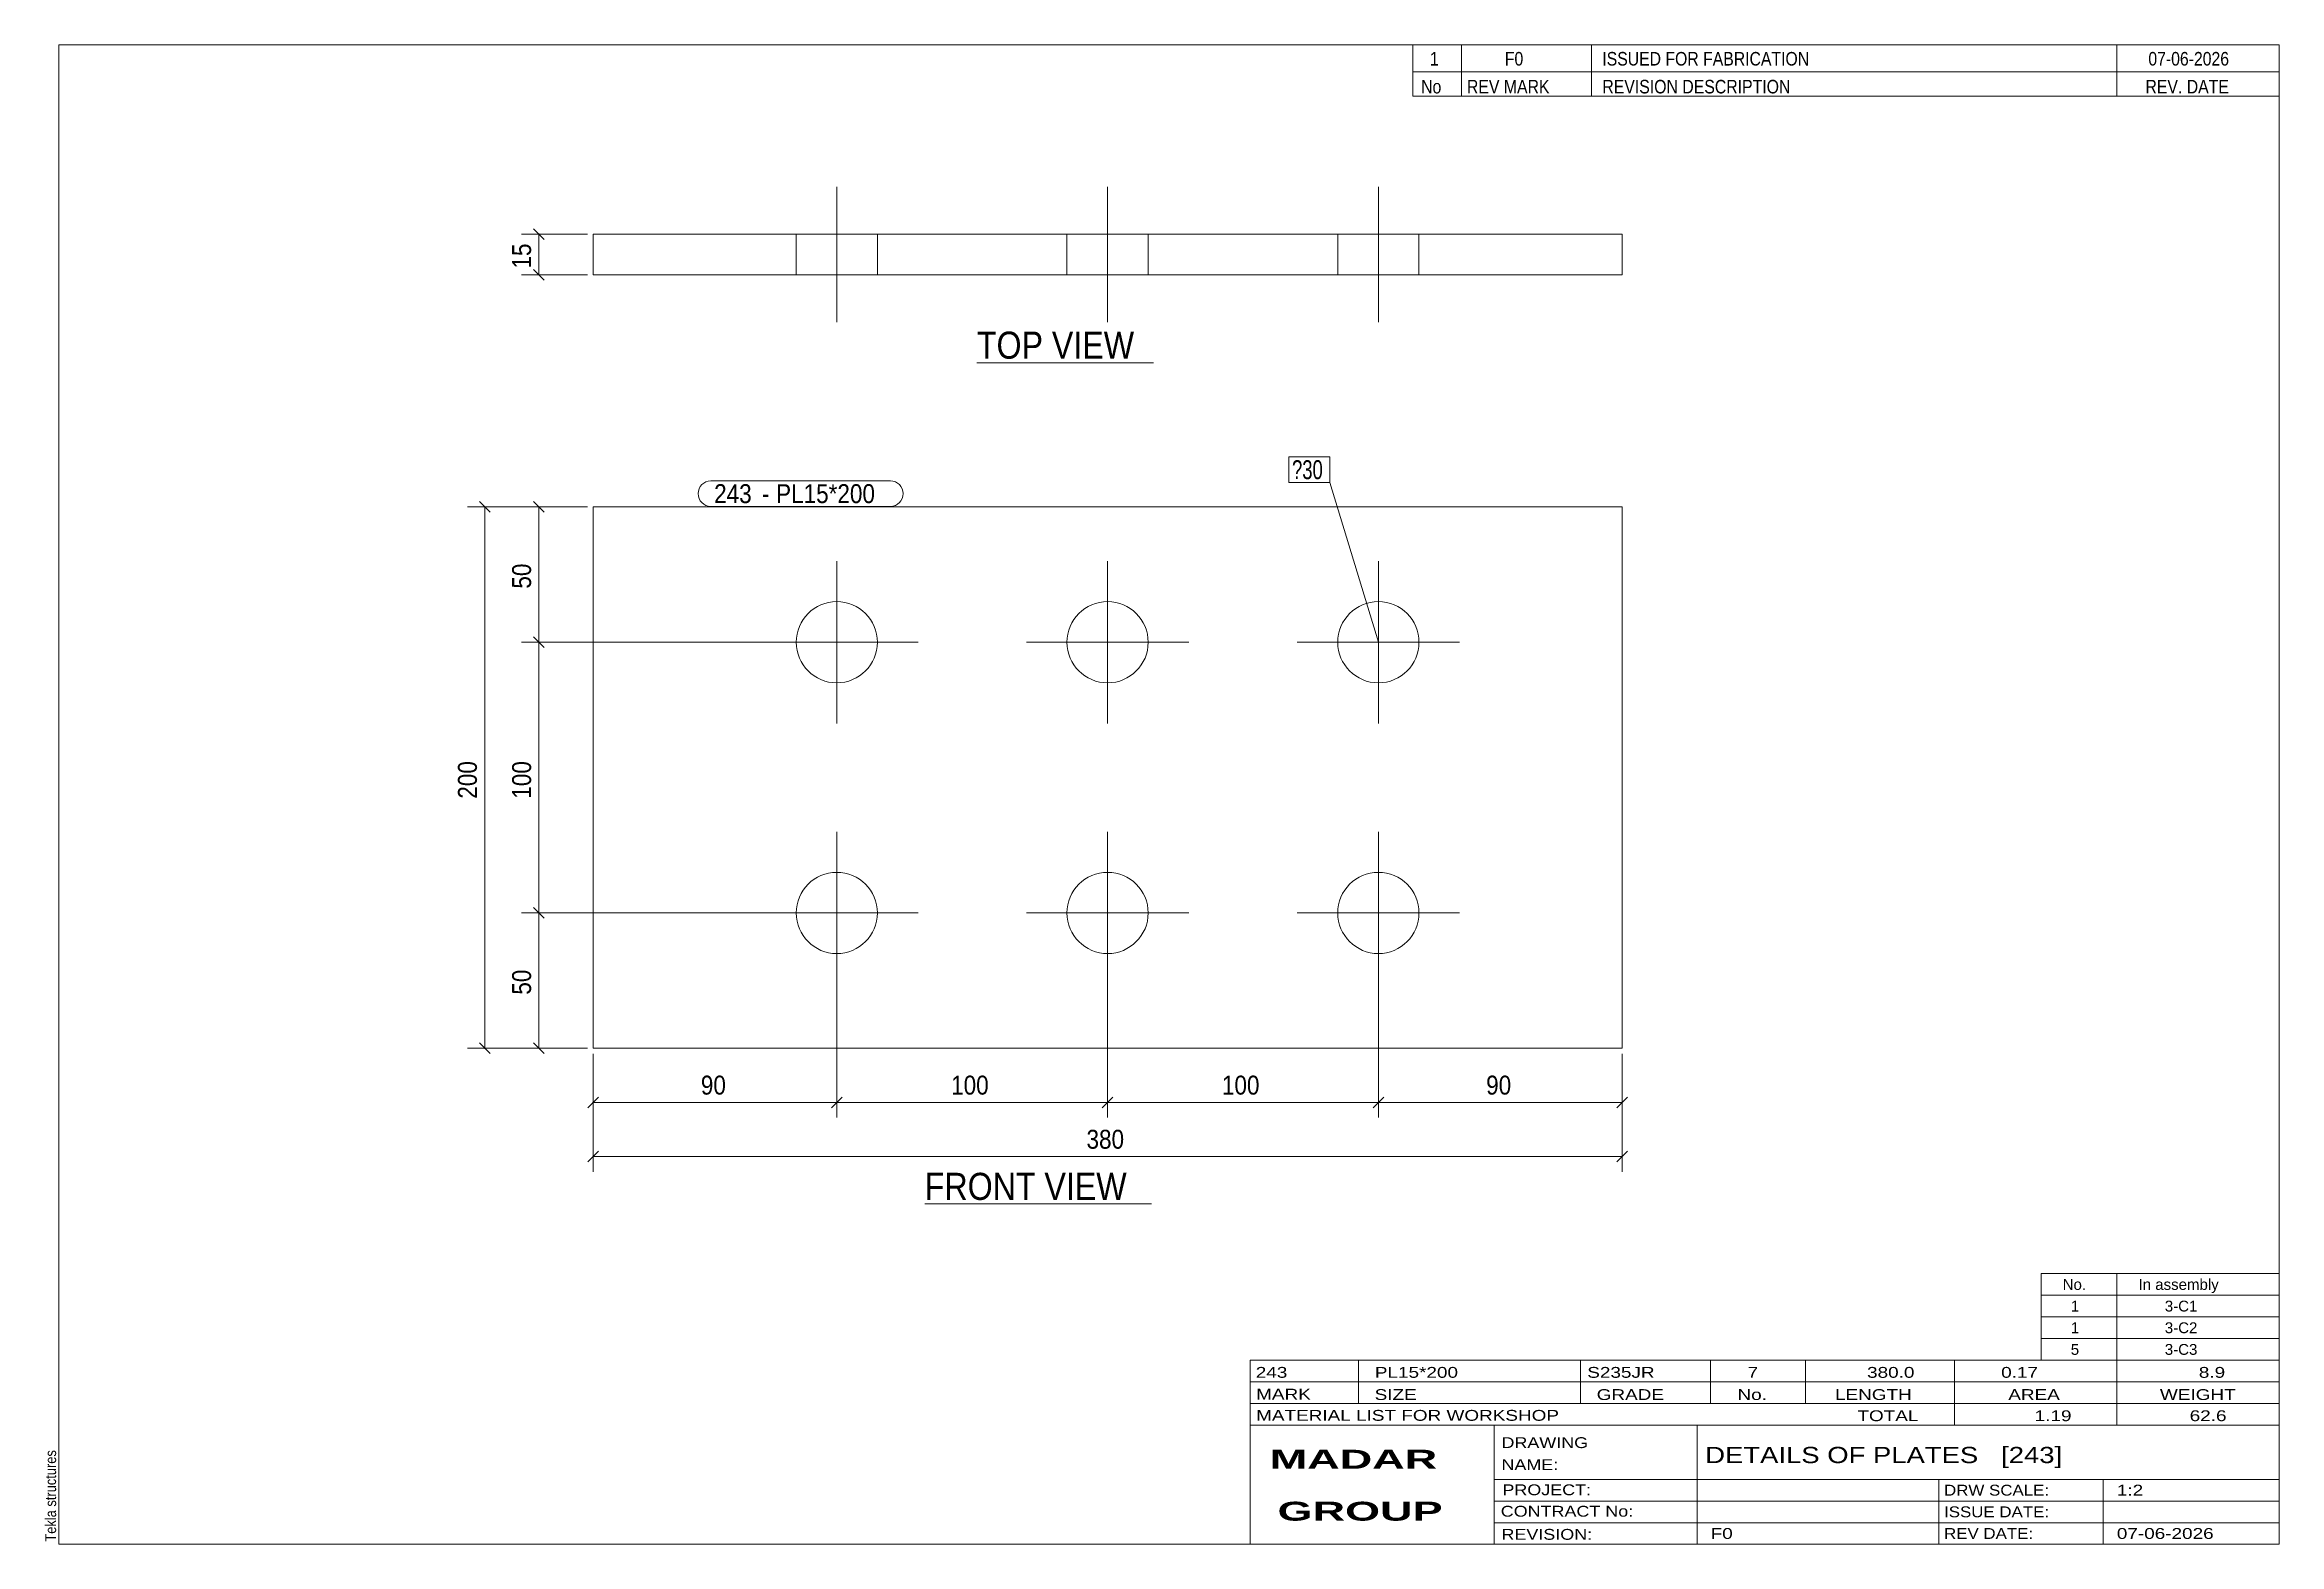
# Model space of a CAD drawing. Header units: millimetres. Extents: x 2 to 415, y 5 to 282.
import ezdxf

# ---------------------------------------------------------------- set-up
doc = ezdxf.new("R2010")
doc.units = ezdxf.units.MM
doc.linetypes.add('XKITLINE00', pattern=[0])
for name, color, linetype, lineweight in [('Bolt', 3, 'Continuous', 0), ('BoltMark', 7, 'Continuous', 0), ('Dimensions', 7, 'Continuous', 0), ('DrawingSheet', 5, 'Continuous', 0), ('OtherObjectType', 7, 'Continuous', 0), ('Part', 2, 'Continuous', 0), ('PartMark', 7, 'Continuous', 0)]:
    doc.layers.add(name, color=color, linetype=linetype, lineweight=lineweight)
doc.styles.add('ARIAL', font='ARIAL.TTF')
doc.styles.add('ARIAL_BOLD', font='ARIALBD.TTF')
doc.styles.add('ARIAL_NARROW', font='ARIALN.TTF')

# ---------------------------------------------------------------- blocks, each defined once
blk = doc.blocks.new('*A1')
at = {"layer": 'Bolt', "color": 3, "linetype": 'XKITLINE00', "lineweight": 0}
for p, q in [((148.65, 156.622), (148.65, 186.622)), ((198.65, 156.622), (198.65, 186.622)), ((248.65, 156.622), (248.65, 186.622)), ((133.65, 171.622), (163.65, 171.622)), ((183.65, 171.622), (213.65, 171.622)), ((233.65, 171.622), (263.65, 171.622)), ((148.65, 106.622), (148.65, 136.622)), ((198.65, 106.622), (198.65, 136.622)), ((248.65, 106.622), (248.65, 136.622)), ((133.65, 121.622), (163.65, 121.622)), ((183.65, 121.622), (213.65, 121.622)), ((233.65, 121.622), (263.65, 121.622))]:
    blk.add_line(p, q, dxfattribs=at)
for centre in [(148.65, 171.622), (198.65, 171.622), (248.65, 171.622), (148.65, 121.622), (198.65, 121.622), (248.65, 121.622)]:
    blk.add_circle(centre, 7.5, dxfattribs=at)
blk = doc.blocks.new('*A2')
at = {"layer": 'Part', "color": 2, "linetype": 'XKITLINE00', "lineweight": 0}
for p, q in [((103.65, 96.622), (103.65, 196.622)), ((103.65, 196.622), (293.65, 196.622)), ((293.65, 196.622), (293.65, 96.622)), ((293.65, 96.622), (103.65, 96.622))]:
    blk.add_line(p, q, dxfattribs=at)
blk = doc.blocks.new('*A3')
at = {"layer": 'Bolt', "color": 3, "linetype": 'XKITLINE00', "lineweight": 0}
for p, q in [((148.65, 230.75), (148.65, 255.75)), ((148.65, 230.75), (148.65, 255.75)), ((198.65, 230.75), (198.65, 255.75)), ((198.65, 230.75), (198.65, 255.75)), ((248.65, 230.75), (248.65, 255.75)), ((248.65, 230.75), (248.65, 255.75)), ((141.15, 247), (141.15, 239.5)), ((141.15, 247), (141.15, 239.5)), ((156.15, 247), (156.15, 239.5)), ((156.15, 247), (156.15, 239.5)), ((191.15, 247), (191.15, 239.5)), ((191.15, 247), (191.15, 239.5)), ((206.15, 247), (206.15, 239.5)), ((206.15, 247), (206.15, 239.5)), ((241.15, 247), (241.15, 239.5)), ((241.15, 247), (241.15, 239.5)), ((256.15, 247), (256.15, 239.5)), ((256.15, 247), (256.15, 239.5))]:
    blk.add_line(p, q, dxfattribs=at)
blk = doc.blocks.new('*A4')
at = {"layer": 'Part', "color": 2, "linetype": 'XKITLINE00', "lineweight": 0}
for p, q in [((103.65, 239.5), (103.65, 247)), ((293.65, 247), (103.65, 247)), ((293.65, 239.5), (293.65, 247)), ((293.65, 239.5), (103.65, 239.5))]:
    blk.add_line(p, q, dxfattribs=at)
blk = doc.blocks.new('*A5')
at = {"layer": 'DrawingSheet', "color": 5, "linetype": 'XKITLINE00', "lineweight": 0}
for p, q in [((415, 282), (5, 282)), ((5, 282), (5, 5)), ((415, 5), (415, 282)), ((5, 5), (415, 5))]:
    blk.add_line(p, q, dxfattribs=at)
at = {"layer": 'DrawingSheet', "color": 5, "style": 'ARIAL', "width": 0.85}
blk.add_text('Tekla structures', height=2, rotation=90, dxfattribs=at).set_placement((4.5, 5.5))
blk = doc.blocks.new('*A6')
at = {"layer": 'OtherObjectType', "color": 7, "linetype": 'XKITLINE00', "lineweight": 0}
for p, q in [((371, 55), (415, 55)), ((371, 51), (371, 55)), ((385, 51), (385, 55)), ((415, 51), (415, 55)), ((371, 51), (415, 51)), ((371, 47), (371, 51)), ((385, 47), (385, 51)), ((415, 47), (415, 51)), ((371, 47), (415, 47)), ((371, 43), (371, 47)), ((385, 43), (385, 47)), ((415, 43), (415, 47)), ((371, 43), (415, 43)), ((371, 39), (371, 43)), ((385, 39), (385, 43)), ((415, 39), (415, 43)), ((371, 39), (415, 39))]:
    blk.add_line(p, q, dxfattribs=at)
at = {"layer": 'OtherObjectType', "color": 7, "style": 'ARIAL_NARROW', "width": 1.211571}
for s, p in [('No.', (375, 52)), ('In assembly', (389, 52)), ('1', (376.5, 48)), ('3-C1', (393.86, 48)), ('1', (376.5, 44)), ('3-C2', (393.86, 44)), ('5', (376.5, 40)), ('3-C3', (393.86, 40))]:
    blk.add_text(s, height=2, dxfattribs=at).set_placement(p)
blk = doc.blocks.new('*A7')
at = {"layer": 'OtherObjectType', "color": 7, "linetype": 'XKITLINE00', "lineweight": 0}
for p, q in [((255, 282), (415, 282)), ((415, 282), (255, 282)), ((255, 282), (255, 277)), ((264, 282), (264, 277)), ((288, 282), (288, 277)), ((385, 282), (385, 277)), ((415, 282), (415, 277)), ((255, 277), (415, 277)), ((255, 277), (255, 272.5)), ((255, 277), (415, 277)), ((264, 277), (264, 272.5)), ((288, 277), (288, 272.5)), ((385, 277), (385, 272.5)), ((415, 277), (415, 272.5)), ((415, 272.5), (255, 272.5))]:
    blk.add_line(p, q, dxfattribs=at)
at = {"layer": 'OtherObjectType', "color": 7, "style": 'ARIAL_NARROW'}
for s, width, p in [('1', 1.017001, (258.16, 278.15)), ('F0', 1.017001, (272, 278.15)), ('ISSUED FOR FABRICATION', 1.017001, (290, 278.15)), ('07-06-2026', 1.017001, (390.82, 278.15)), ('No', 1.02, (256.54, 273)), ('REV MARK', 1.02, (265, 273)), ('REVISION DESCRIPTION', 1.02, (290, 273)), ('REV. DATE', 1.02, (390.28, 273))]:
    blk.add_text(s, height=2.5, dxfattribs=dict(at, width=width)).set_placement(p)
blk = doc.blocks.new('*A8')
at = {"layer": 'OtherObjectType', "color": 7, "linetype": 'XKITLINE00', "lineweight": 0}
for p, q in [((225, 39), (415, 39)), ((225, 39), (225, 35)), ((225, 39), (415, 39)), ((245, 35), (245, 39)), ((286, 35), (286, 39)), ((310, 35), (310, 39)), ((327.5, 35), (327.5, 39)), ((355, 35), (355, 39)), ((385, 35), (385, 39)), ((415, 35), (415, 39)), ((225, 35), (415, 35)), ((225, 35), (225, 5)), ((225, 35), (415, 35)), ((245, 31), (245, 35)), ((286, 31), (286, 35)), ((310, 31), (310, 35)), ((327.5, 31), (327.5, 35)), ((355, 31), (355, 35)), ((385, 31), (385, 35)), ((415, 31), (415, 35)), ((225, 31), (415, 31)), ((355, 27), (355, 31)), ((385, 27), (385, 31)), ((415, 27), (415, 31)), ((225, 27), (415, 27)), ((270, 21), (270, 27)), ((307.5, 17), (307.5, 27)), ((415, 21), (415, 27)), ((270, 21), (270, 5)), ((415, 17), (415, 21)), ((270, 17), (415, 17)), ((307.5, 5), (307.5, 17)), ((352.16, 13), (352.16, 17)), ((382.5, 5), (382.5, 17)), ((415, 13), (415, 17)), ((270, 13), (415, 13)), ((352.16, 5), (352.16, 13)), ((415, 9), (415, 13)), ((270, 9), (415, 9)), ((415, 5), (415, 9)), ((225, 5), (415, 5)), ((262.5, 5), (415, 5))]:
    blk.add_line(p, q, dxfattribs=at)
at = {"layer": 'OtherObjectType', "color": 7, "style": 'ARIAL_NARROW'}
for s, height, width, p in [('243', 2, 1.525501, (226.01, 35.76)), ('PL15*200', 2, 1.525501, (248, 35.76)), ('S235JR', 2, 1.525501, (287.22, 35.76)), ('7', 2, 1.525501, (316.82, 35.76)), ('380.0', 2, 1.525501, (338.88, 35.76)), ('0.17', 2, 1.525501, (363.64, 35.76)), ('8.9', 2, 1.525501, (400.14, 35.76)), ('MARK', 2, 1.525501, (226.08, 31.73)), ('SIZE', 2, 1.525501, (247.96, 31.66)), ('GRADE', 2, 1.525501, (288.96, 31.66)), ('No.', 2, 1.525501, (314.96, 31.66)), ('LENGTH', 2, 1.525501, (332.96, 31.66)), ('AREA', 2, 1.525501, (364.96, 31.66)), ('WEIGHT', 2, 1.525501, (392.96, 31.66)), ('MATERIAL LIST FOR WORKSHOP', 2, 1.525501, (226.08, 27.82)), ('TOTAL', 2, 1.525501, (337.1, 27.75)), ('1.19', 2, 1.525501, (369.83, 27.75)), ('62.6', 2, 1.525501, (398.45, 27.75)), ('DRAWING', 2, 1.445, (271.38, 22.78)), ('NAME:', 2, 1.445, (271.38, 18.72)), ('DETAILS OF PLATES   [243]', 3, 1.474651, (309, 20)), ('PROJECT:', 2, 1.445, (271.55, 14.07)), ('DRW SCALE:', 2, 1.36, (353.1, 14)), ('1:2', 2, 1.525501, (385, 14)), ('CONTRACT No:', 2, 1.445, (271.25, 10.11)), ('ISSUE DATE:', 2, 1.36, (353.1, 10)), ('REVISION:', 2, 1.445, (271.38, 5.84)), ('F0', 2, 1.525501, (310, 6)), ('REV DATE:', 2, 1.36, (353.1, 6)), ('07-06-2026', 2, 1.525501, (385, 6))]:
    blk.add_text(s, height=height, dxfattribs=dict(at, width=width)).set_placement(p)
at = {"layer": 'OtherObjectType', "color": 1, "style": 'ARIAL_BOLD', "width": 1.7}
for s, p in [('MADAR ', (228.58, 18.97)), ('GROUP', (230.03, 9.37))]:
    blk.add_text(s, height=3.5, dxfattribs=at).set_placement(p)
blk = doc.blocks.new('*A9')
at = {"layer": 'Dimensions', "color": 7, "linetype": 'XKITLINE00', "lineweight": 0}
for p, q in [((103.65, 95.62), (103.65, 73.82)), ((293.65, 95.62), (293.65, 73.82)), ((104.64, 77.61), (102.66, 75.63)), ((103.65, 76.62), (293.65, 76.62)), ((294.64, 77.61), (292.66, 75.63))]:
    blk.add_line(p, q, dxfattribs=at)
at = {"layer": 'Dimensions', "color": 3}
for p in [(103.65, 76.62), (293.65, 76.62)]:
    blk.add_point(p, dxfattribs=at)
at = {"layer": 'Dimensions', "color": 3, "style": 'ARIAL', "width": 0.85}
blk.add_text('380', height=3.5, dxfattribs=at).set_placement((194.76, 78.07))
blk = doc.blocks.new('*A10')
at = {"layer": 'Dimensions', "color": 7, "linetype": 'XKITLINE00', "lineweight": 0}
for p, q in [((148.65, 120.62), (148.65, 83.82)), ((103.65, 95.62), (103.65, 83.82)), ((104.64, 87.61), (102.66, 85.63)), ((149.64, 87.61), (147.66, 85.63)), ((103.65, 86.62), (148.65, 86.62))]:
    blk.add_line(p, q, dxfattribs=at)
at = {"layer": 'Dimensions', "color": 3}
for p in [(103.65, 86.62), (148.65, 86.62)]:
    blk.add_point(p, dxfattribs=at)
at = {"layer": 'Dimensions', "color": 3, "style": 'ARIAL', "width": 0.85}
blk.add_text('90', height=3.5, dxfattribs=at).set_placement((123.55, 88.07))
blk = doc.blocks.new('*A11')
at = {"layer": 'Dimensions', "color": 7, "linetype": 'XKITLINE00', "lineweight": 0}
for p, q in [((148.65, 120.62), (148.65, 83.82)), ((198.65, 120.62), (198.65, 83.82)), ((149.64, 87.61), (147.66, 85.63)), ((199.64, 87.61), (197.66, 85.63)), ((148.65, 86.62), (198.65, 86.62))]:
    blk.add_line(p, q, dxfattribs=at)
at = {"layer": 'Dimensions', "color": 3}
for p in [(148.65, 86.62), (198.65, 86.62)]:
    blk.add_point(p, dxfattribs=at)
at = {"layer": 'Dimensions', "color": 3, "style": 'ARIAL', "width": 0.85}
blk.add_text('100', height=3.5, dxfattribs=at).set_placement((169.76, 88.07))
blk = doc.blocks.new('*A12')
at = {"layer": 'Dimensions', "color": 7, "linetype": 'XKITLINE00', "lineweight": 0}
for p, q in [((198.65, 120.62), (198.65, 83.82)), ((248.65, 120.62), (248.65, 83.82)), ((199.64, 87.61), (197.66, 85.63)), ((249.64, 87.61), (247.66, 85.63)), ((198.65, 86.62), (248.65, 86.62))]:
    blk.add_line(p, q, dxfattribs=at)
at = {"layer": 'Dimensions', "color": 3}
for p in [(198.65, 86.62), (248.65, 86.62)]:
    blk.add_point(p, dxfattribs=at)
at = {"layer": 'Dimensions', "color": 3, "style": 'ARIAL', "width": 0.85}
blk.add_text('100', height=3.5, dxfattribs=at).set_placement((219.76, 88.07))
blk = doc.blocks.new('*A13')
at = {"layer": 'Dimensions', "color": 7, "linetype": 'XKITLINE00', "lineweight": 0}
for p, q in [((248.65, 120.62), (248.65, 83.82)), ((293.65, 95.62), (293.65, 83.82)), ((249.64, 87.61), (247.66, 85.63)), ((294.64, 87.61), (292.66, 85.63)), ((248.65, 86.62), (293.65, 86.62))]:
    blk.add_line(p, q, dxfattribs=at)
at = {"layer": 'Dimensions', "color": 3}
for p in [(248.65, 86.62), (293.65, 86.62)]:
    blk.add_point(p, dxfattribs=at)
at = {"layer": 'Dimensions', "color": 3, "style": 'ARIAL', "width": 0.85}
blk.add_text('90', height=3.5, dxfattribs=at).set_placement((268.55, 88.07))
blk = doc.blocks.new('*A14')
at = {"layer": 'Dimensions', "color": 7, "linetype": 'XKITLINE00', "lineweight": 0}
for p, q in [((102.65, 196.62), (80.45, 196.62)), ((82.66, 197.61), (84.64, 195.63)), ((83.65, 96.62), (83.65, 196.62)), ((102.65, 96.62), (80.45, 96.62)), ((82.66, 97.61), (84.64, 95.63))]:
    blk.add_line(p, q, dxfattribs=at)
at = {"layer": 'Dimensions', "color": 3}
for p in [(83.65, 196.62), (83.65, 96.62)]:
    blk.add_point(p, dxfattribs=at)
at = {"layer": 'Dimensions', "color": 3, "style": 'ARIAL', "width": 0.85}
blk.add_text('200', height=3.5, rotation=90.0002, dxfattribs=at).set_placement((82.2, 142.73))
blk = doc.blocks.new('*A15')
at = {"layer": 'Dimensions', "color": 7, "linetype": 'XKITLINE00', "lineweight": 0}
for p, q in [((147.65, 121.62), (90.45, 121.62)), ((92.66, 122.61), (94.64, 120.63)), ((93.65, 96.62), (93.65, 121.62)), ((102.65, 96.62), (90.45, 96.62)), ((92.66, 97.61), (94.64, 95.63))]:
    blk.add_line(p, q, dxfattribs=at)
at = {"layer": 'Dimensions', "color": 3}
for p in [(93.65, 121.62), (93.65, 96.62)]:
    blk.add_point(p, dxfattribs=at)
at = {"layer": 'Dimensions', "color": 3, "style": 'ARIAL', "width": 0.85}
blk.add_text('50', height=3.5, rotation=90.0002, dxfattribs=at).set_placement((92.2, 106.53))
blk = doc.blocks.new('*A16')
at = {"layer": 'Dimensions', "color": 7, "linetype": 'XKITLINE00', "lineweight": 0}
for p, q in [((147.65, 171.62), (90.45, 171.62)), ((92.66, 172.61), (94.64, 170.63)), ((93.65, 121.62), (93.65, 171.62)), ((147.65, 121.62), (90.45, 121.62)), ((92.66, 122.61), (94.64, 120.63))]:
    blk.add_line(p, q, dxfattribs=at)
at = {"layer": 'Dimensions', "color": 3}
for p in [(93.65, 171.62), (93.65, 121.62)]:
    blk.add_point(p, dxfattribs=at)
at = {"layer": 'Dimensions', "color": 3, "style": 'ARIAL', "width": 0.85}
blk.add_text('100', height=3.5, rotation=90.0002, dxfattribs=at).set_placement((92.2, 142.73))
blk = doc.blocks.new('*A17')
at = {"layer": 'Dimensions', "color": 7, "linetype": 'XKITLINE00', "lineweight": 0}
for p, q in [((102.65, 196.62), (90.45, 196.62)), ((92.66, 197.61), (94.64, 195.63)), ((93.65, 171.62), (93.65, 196.62)), ((147.65, 171.62), (90.45, 171.62)), ((92.66, 172.61), (94.64, 170.63))]:
    blk.add_line(p, q, dxfattribs=at)
at = {"layer": 'Dimensions', "color": 3}
for p in [(93.65, 196.62), (93.65, 171.62)]:
    blk.add_point(p, dxfattribs=at)
at = {"layer": 'Dimensions', "color": 3, "style": 'ARIAL', "width": 0.85}
blk.add_text('50', height=3.5, rotation=90.0002, dxfattribs=at).set_placement((92.2, 181.53))
blk = doc.blocks.new('*A18')
at = {"layer": 'BoltMark', "color": 7, "linetype": 'XKITLINE00', "lineweight": 0}
for p, q in [((232.1, 205.85), (239.68, 205.85)), ((232.1, 201.15), (232.1, 205.85)), ((239.68, 201.15), (239.68, 205.85)), ((232.1, 201.15), (239.68, 201.15)), ((248.65, 171.62), (239.68, 201.15))]:
    blk.add_line(p, q, dxfattribs=at)
at = {"layer": 'BoltMark', "color": 3, "style": 'ARIAL_NARROW', "width": 0.85}
blk.add_text('?30', height=3.5, dxfattribs=at).set_placement((232.7, 201.75))
blk = doc.blocks.new('*A19')
at = {"layer": 'PartMark', "color": 7, "linetype": 'XKITLINE00', "lineweight": 0}
for p, q in [((125.4, 201.42), (158.55, 201.42)), ((125.4, 196.72), (158.55, 196.72))]:
    blk.add_line(p, q, dxfattribs=at)
for centre, start, end in [((125.4, 199.07), 90, 270), ((158.55, 199.07), 270, 90)]:
    blk.add_arc(centre, 2.35, start, end, dxfattribs=at)
at = {"layer": 'PartMark', "color": 1, "style": 'ARIAL', "width": 0.85}
blk.add_text('243', height=3.5, dxfattribs=at).set_placement((126, 197.32))
at = {"layer": 'PartMark', "color": 3, "style": 'ARIAL', "width": 0.85}
for s, p in [('-', (134.84, 197.32)), ('PL15*200', (137.44, 197.32))]:
    blk.add_text(s, height=3.5, dxfattribs=at).set_placement(p)
blk = doc.blocks.new('*A20')
at = {"layer": 'OtherObjectType', "color": 7, "linetype": 'XKITLINE00', "lineweight": 0}
blk.add_line((164.9, 67.87), (206.75, 67.87), dxfattribs=at)
at = {"layer": 'OtherObjectType', "color": 3, "style": 'ARIAL', "width": 0.85}
blk.add_text('FRONT VIEW', height=5, dxfattribs=at).set_placement((164.9, 68.62))
blk = doc.blocks.new('*A21')
at = {"layer": 'Dimensions', "color": 7, "linetype": 'XKITLINE00', "lineweight": 0}
for p, q in [((92.66, 247.99), (94.64, 246.01)), ((102.65, 247), (90.45, 247)), ((93.65, 239.5), (93.65, 247)), ((102.65, 239.5), (90.45, 239.5)), ((92.66, 240.49), (94.64, 238.51))]:
    blk.add_line(p, q, dxfattribs=at)
at = {"layer": 'Dimensions', "color": 3}
for p in [(93.65, 247), (93.65, 239.5)]:
    blk.add_point(p, dxfattribs=at)
at = {"layer": 'Dimensions', "color": 3, "style": 'ARIAL', "width": 0.85}
blk.add_text('15', height=3.5, rotation=90.0002, dxfattribs=at).set_placement((92.2, 240.65))
blk = doc.blocks.new('*A22')
at = {"layer": 'OtherObjectType', "color": 7, "linetype": 'XKITLINE00', "lineweight": 0}
blk.add_line((174.52, 223.25), (207.13, 223.25), dxfattribs=at)
at = {"layer": 'OtherObjectType', "color": 3, "style": 'ARIAL', "width": 0.85}
blk.add_text('TOP VIEW', height=5, dxfattribs=at).set_placement((174.52, 224))

msp = doc.modelspace()

# ---------------------------------------------------------------- block references
at = {"lineweight": 0}
for name in ['*A5', '*A7', '*A3', '*A21', '*A4', '*A22', '*A18', '*A19', '*A14', '*A17', '*A2', '*A1', '*A16', '*A15', '*A10', '*A11', '*A12', '*A13', '*A9', '*A20', '*A6', '*A8']:
    msp.add_blockref(name, (0, 0), dxfattribs=at)

doc.saveas('drawing.dxf')
